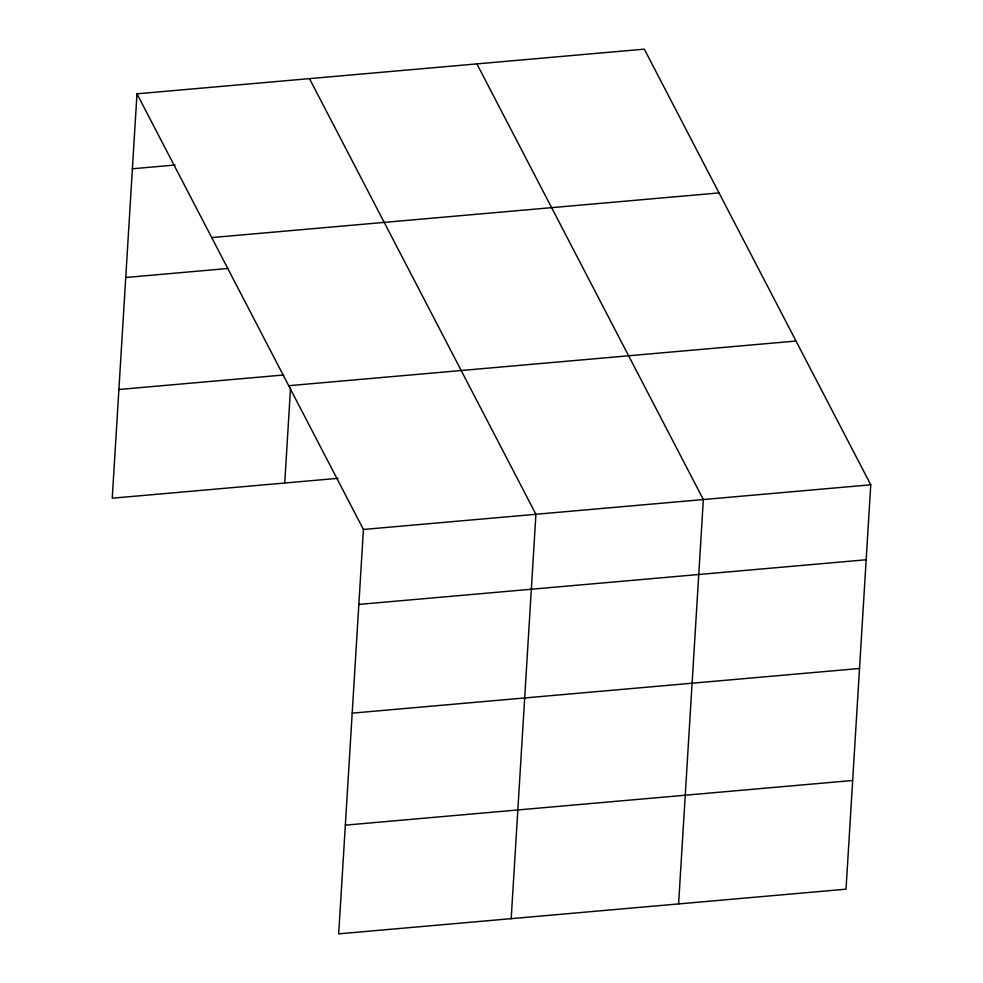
<?xml version="1.0" encoding="UTF-8"?>
<svg xmlns="http://www.w3.org/2000/svg" width="983" height="983" viewBox="0 0 983 983"><rect width="100%" height="100%" fill="white"/><g stroke="black" fill="none" stroke-linecap="round" stroke-linejoin="round"><path stroke-width="1.47" d="M136.981 93.815L363.427 529.468L338.693 933.85L846.019 889.185L870.754 484.803L644.307 49.15L136.981 93.815L112.246 498.197L338.005 478.328M284.738 483.009L290.538 388.088M511.185 918.663L535.919 514.281L309.473 78.628M678.602 903.93L703.337 499.536L476.89 63.895M132.398 168.781L175.134 165.009M211.701 237.579L719.04 192.914M125.75 277.489L228.019 268.482M118.894 389.489L283.755 374.978M288.695 385.705L796.021 341.04M363.427 529.468L870.754 484.803M358.844 604.422L866.17 559.769M352.197 713.142L859.523 668.477M345.34 825.142L852.666 780.477"/></g></svg>
